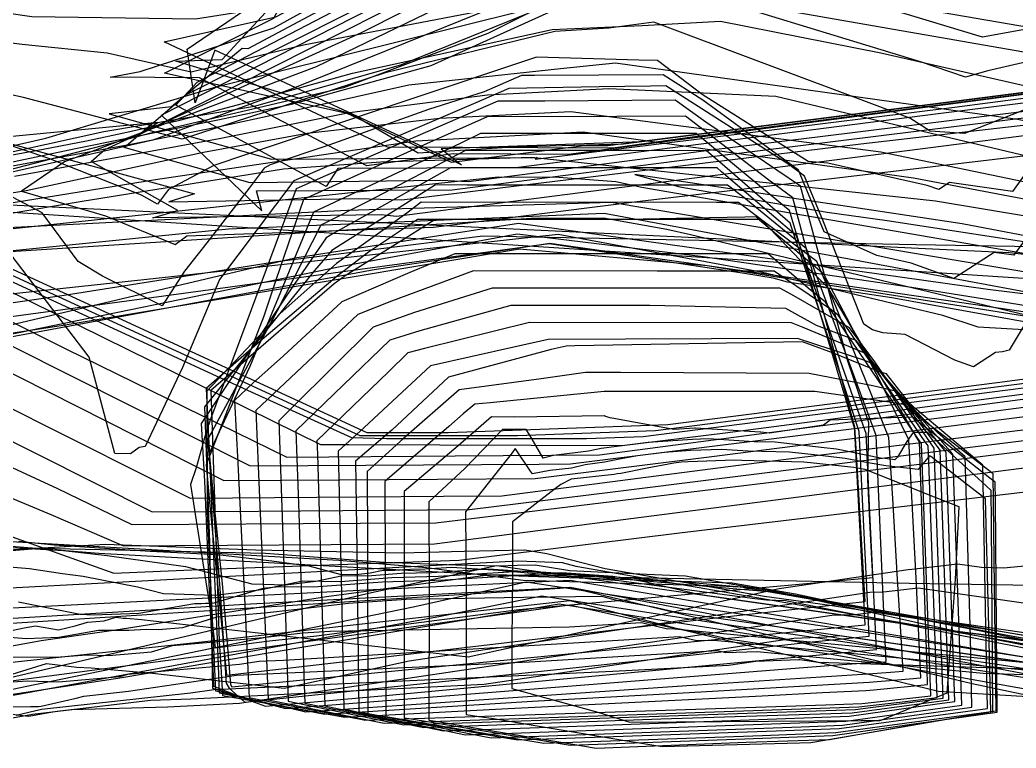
# Model space of a CAD drawing. Extents: x 0 to 174, y 0 to 36.
# Drawn here: x 84.94 to 111.51, y 0.06 to 19.47 of the extents above; entities that cross this region are included whole.
import ezdxf

# ---------------------------------------------------------------- set-up
doc = ezdxf.new("R2010")
doc.units = 0
doc.layers.get('0').update_dxf_attribs({"color": 1, "linetype": 'CONTINUOUS'})

msp = doc.modelspace()

# ---------------------------------------------------------------- linework, layer by layer
at = {"color": 4}
for points in [[(74.1738, 11.1172, 166.4), (85.758, 6.28661, 166.4), (87.6983, 5.44769, 166.4), (94.6303, 5.49238, 166.4), (95.9919, 5.50206, 166.4), (107.371, 6.9689, 166.4), (120.434, 8.64447, 166.4), (121.508, 9.14054, 166.4), (124.684, 10.5317, 166.4), (128.256, 12.2153, 166.4), (128.305, 18.1632, 166.4), (128.356, 20.2441, 166.4), (128.138, 21.0399, 166.4), (127.254, 24.8513, 166.4), (121.156, 28.2702, 166.4), (116.39, 31.036, 166.4), (109.795, 31.8315, 166.4), (106.528, 32.2835, 166.4), (104.601, 32.7815, 166.4), (103.041, 33.208, 166.4), (102.173, 32.8245, 166.4), (94.8428, 29.3686, 166.4), (90.2849, 27.068, 166.4), (83.3602, 23.9138, 166.4)], [(84.3457, 5.82067, 163.2), (87.443, 4.72563, 163.2), (89.7252, 4.81501, 163.2), (96.652, 5.06956, 163.2), (102.531, 5.79409, 163.2), (120.002, 7.8626, 163.2), (121.36, 8.44631, 163.2), (128.071, 11.397, 163.2), (128.07, 11.4125, 163.2), (127.939, 13.145, 163.2), (127.918, 15.608, 163.2), (128.023, 19.9081, 163.2), (127.213, 22.8674, 163.2), (126.626, 24.5445, 163.2), (119.793, 28.5051, 163.2), (116.123, 30.5935, 163.2), (109.645, 31.504, 163.2), (106.162, 32.0449, 163.2), (104.448, 32.4706, 163.2), (102.662, 32.9083, 163.2), (97.0831, 30.2498, 163.2), (94.4502, 28.8936, 163.2), (89.3531, 26.4082, 163.2), (82.6108, 23.8603, 163.2)], [(112.03, 19.2683, 89.6), (110.616, 19.0054, 89.6), (106.667, 20.2076, 89.6), (102.14, 21.4556, 89.6), (101.616, 21.535, 89.6), (101.064, 21.4667, 89.6), (100.316, 21.3368, 89.6), (99.7895, 21.2281, 89.6), (96.1788, 20.5276, 89.6), (89.6249, 19.4865, 89.6), (85.2551, 19.5498, 89.6), (82.2902, 19.9795, 89.6)], [(80.4456, 15.0114, 150.4), (87.1763, 16.4962, 150.4), (91.1949, 17.1725, 150.4), (95.0971, 18.2699, 150.4), (101.037, 20.6901, 150.4), (102.524, 20.9517, 150.4), (102.582, 20.9475, 150.4), (105.73, 20.3347, 150.4), (113.088, 19.0638, 150.4), (113.348, 18.9504, 150.4), (114.774, 18.1578, 150.4), (118.184, 16.9464, 150.4), (120.243, 14.244, 150.4), (121.839, 12.5995, 150.4), (120.39, 10.1357, 150.4), (112.551, 11.5621, 150.4), (104.769, 12.7018, 150.4), (99.0743, 13.5089, 150.4), (94.3907, 12.8023, 150.4), (90.9267, 12.1639, 150.4), (83.3778, 10.7682, 150.4)], [(83.3963, 15.8062, 147.2), (85.6307, 16.3134, 147.2), (90.1721, 17.6811, 147.2), (101.576, 20.5227, 147.2), (101.943, 20.2863, 147.2), (102.315, 20.2579, 147.2), (112.069, 18.5524, 147.2), (118.632, 16.3739, 147.2), (119.184, 16.1925, 147.2), (119.891, 15.8265, 147.2), (121.009, 14.5259, 147.2), (122.324, 13.6816, 147.2), (122.204, 12.4193, 147.2), (122.62, 10.5176, 147.2), (120.054, 10.3645, 147.2), (119.701, 10.4156, 147.2), (118.61, 10.5688, 147.2), (117.84, 10.6138, 147.2), (116.703, 10.7892, 147.2), (104.175, 12.766, 147.2), (103.27, 12.9088, 147.2), (98.2637, 13.3553, 147.2), (86.0397, 11.3129, 147.2), (76.3168, 9.83694, 147.2)], [(137.39, 16.3176, 86.4), (135.653, 15.8503, 86.4), (134.924, 15.6718, 86.4), (134.792, 15.5999, 86.4), (133.869, 15.1357, 86.4), (130.223, 13.0107, 86.4), (126.664, 14.7407, 86.4), (124.382, 16.6651, 86.4), (118.133, 18.8353, 86.4), (118.119, 18.8402, 86.4), (118.107, 18.8418, 86.4), (116.145, 19.3516, 86.4), (110.752, 18.1113, 86.4), (110.16, 17.9431, 86.4), (108.957, 18.3484, 86.4), (101.959, 20.4874, 86.4), (101.343, 20.4398, 86.4), (100.557, 20.2812, 86.4), (99.6072, 20.1617, 86.4), (92.502, 18.7922, 86.4), (89.5081, 18.0792, 86.4), (87.2632, 18.5791, 86.4), (84.9998, 18.8137, 86.4), (81.8134, 19.2039, 86.4)], [(76.9173, 14.4394, 144), (85.5607, 16.0182, 144), (86.7109, 16.2466, 144), (87.7935, 16.4777, 144), (89.1996, 16.7932, 144), (91.142, 17.3135, 144), (93.8107, 18.0451, 144), (99.1306, 19.2099, 144), (101.534, 19.3202, 144), (103.625, 19.4364, 144), (107.906, 18.5939, 144), (111.725, 17.721, 144), (119.121, 16.2247, 144), (122.511, 13.4563, 144), (122.077, 10.4397, 144), (122.739, 10.2328, 144), (114.959, 10.8355, 144), (108.199, 12.0555, 144), (105.415, 12.4784, 144), (105.032, 12.581, 144), (104.269, 12.7059, 144), (99.0574, 13.5011, 144), (89.3036, 12.1716, 144), (72.2104, 9.86627, 144)], [(137.258, 14.9873, 83.2), (131.516, 10.8481, 83.2), (130.954, 10.5204, 83.2), (130.55, 10.7169, 83.2), (123.808, 16.4026, 83.2), (123.575, 16.4835, 83.2), (123.268, 16.5953, 83.2), (119.666, 18.0487, 83.2), (117.788, 18.1203, 83.2), (116.124, 18.3156, 83.2), (111.737, 17.0695, 83.2), (110.13, 16.4366, 83.2), (109.607, 16.4718, 83.2), (109.22, 16.5037, 83.2), (108.673, 16.8502, 83.2), (107.659, 17.2333, 83.2), (101.844, 19.4032, 83.2), (100.646, 19.25, 83.2), (99.2056, 19.1575, 83.2), (94.6784, 18.0549, 83.2), (89.2681, 16.2862, 83.2), (85.029, 17.3952, 83.2), (81.3806, 18.2078, 83.2)], [(112.163, 15.9322, 80), (111.413, 14.8945, 80), (109.734, 15.1316, 80), (109.446, 14.9459, 80), (109.141, 15.0561, 80), (106.492, 15.6492, 80), (105.964, 15.6926, 80), (103.14, 17.4819, 80), (101.946, 18.3901, 80), (101.451, 18.3942, 80), (98.7187, 18.4784, 80), (95.2616, 17.3171, 80), (90.1064, 15.5881, 80), (88.9031, 14.9464, 80), (88.6084, 14.5532, 80), (88.1771, 14.7991, 80), (85.7128, 15.7736, 80), (80.9828, 17.3662, 80)], [(79.7692, 14.6745, 140.8), (87.9, 16.1597, 140.8), (90.2181, 16.6211, 140.8), (92.5231, 17.1132, 140.8), (95.3133, 17.7355, 140.8), (99.3594, 18.1722, 140.8), (100.827, 18.3203, 140.8), (111.547, 16.8211, 140.8), (116.042, 15.9143, 140.8), (120.465, 15.275, 140.8), (122.641, 14.2143, 140.8), (121.737, 14.6275, 140.8), (124.178, 12.613, 140.8), (123.394, 10.4828, 140.8), (118.444, 10.8003, 140.8), (117.841, 10.8368, 140.8), (115.844, 10.9691, 140.8), (110.5, 11.2789, 140.8), (109.554, 11.5893, 140.8), (104.706, 12.7475, 140.8), (99.2987, 13.7453, 140.8), (88.5714, 12.5746, 140.8), (77.0712, 11.3407, 140.8)], [(113.428, 15.9242, 76.8), (111.454, 13.1938, 76.8), (110.923, 13.2688, 76.8), (109.85, 12.576, 76.8), (108.712, 12.987, 76.8), (107.795, 13.1924, 76.8), (106.391, 13.8218, 76.8), (105.709, 15.4603, 76.8), (103.15, 17.3307, 76.8), (102.092, 18.0074, 76.8), (98.6663, 17.9878, 76.8), (98.3207, 17.9837, 76.8), (97.3173, 17.5526, 76.8), (95.835, 17.0831, 76.8), (93.1766, 16.1305, 76.8), (91.6138, 15.6063, 76.8), (91.4492, 15.5186, 76.8), (91.0485, 14.9838, 76.8), (89.9236, 13.5261, 76.8), (89.3296, 12.7672, 76.8), (88.7341, 11.8471, 76.8), (87.1432, 12.6406, 76.8), (86.493, 13.0275, 76.8), (85.533, 14.3264, 76.8), (81.4096, 16.4909, 76.8)], [(113.463, 14.2153, 73.6), (111.322, 10.6623, 73.6), (111.151, 10.6165, 73.6), (110.959, 10.6017, 73.6), (110.375, 10.2168, 73.6), (109.872, 10.3971, 73.6), (108.55, 11.0808, 73.6), (107.957, 11.127, 73.6), (107.684, 11.2082, 73.6), (107.449, 11.3558, 73.6), (106.371, 14.0837, 73.6), (105.863, 15.3068, 73.6), (105.444, 15.6125, 73.6), (102.169, 17.7069, 73.6), (101.759, 17.7046, 73.6), (100.386, 17.6881, 73.6), (97.9794, 17.6414, 73.6), (97.0405, 17.2314, 73.6), (92.2461, 15.1745, 73.6), (90.2596, 12.5505, 73.6), (89.2703, 10.2049, 73.6), (88.2816, 8.09572, 73.6), (88.1218, 8.0667, 73.6), (87.8884, 7.90078, 73.6), (87.4728, 7.90665, 73.6), (86.7866, 10.4803, 73.6), (84.0105, 14.1057, 73.6)], [(84.7908, 15.3065, 137.6), (90.249, 16.3031, 137.6), (93.7253, 16.9955, 137.6), (97.4078, 17.4736, 137.6), (100.644, 17.6368, 137.6), (105.102, 17.4342, 137.6), (111.825, 15.8382, 137.6)], [(112.587, 11.4042, 137.6), (102.822, 13.7359, 137.6), (102.197, 13.8841, 137.6), (100.507, 14.1827, 137.6), (98.5727, 14.1712, 137.6), (98.4532, 14.1621, 137.6), (94.8987, 13.9436, 137.6), (60.9288, 11.7601, 137.6)], [(81.3061, 13.89, 188.8), (85.2199, 11.9592, 188.8), (92.9529, 8.15225, 188.8), (93.7117, 8.14858, 188.8), (101, 8.1259, 188.8), (103.753, 8.46464, 188.8), (124.577, 11.1709, 188.8)], [(81.8973, 13.7914, 192), (90.407, 9.87839, 192), (93.7803, 8.33292, 192), (94.7127, 8.31346, 192), (100.048, 8.30707, 192), (101.563, 8.36236, 192), (123.938, 11.2259, 192)], [(82.4346, 13.7125, 195.2), (90.5708, 9.97118, 195.2), (94.0005, 8.39301, 195.2), (98.2096, 8.38797, 195.2), (101.889, 8.52231, 195.2), (118.327, 10.6259, 195.2)], [(82.9718, 13.6335, 198.4), (86.9791, 11.7909, 198.4), (94.1928, 8.47149, 198.4), (96.3707, 8.46888, 198.4), (102.216, 8.68227, 198.4), (111.004, 9.80703, 198.4), (125.636, 11.7316, 198.4)], [(80.6632, 13.4447, 185.6), (86.1584, 10.7025, 185.6), (92.0588, 7.81368, 185.6), (96.5477, 7.84521, 185.6), (100.402, 7.87228, 185.6), (113.646, 9.6157, 185.6)], [(79.9842, 13.1518, 182.4), (91.0472, 7.59928, 182.4), (91.0828, 7.58184, 182.4), (98.7883, 7.62885, 182.4), (99.6253, 7.63482, 182.4), (110.897, 9.03622, 182.4), (118.549, 10.0349, 182.4)], [(78.3115, 12.3169, 176), (88.2352, 7.34301, 176), (89.4802, 6.7189, 176), (96.2333, 6.77357, 176), (97.796, 6.78266, 176), (104.583, 7.66617, 176), (107.313, 7.99868, 176), (113.996, 8.82813, 176)], [(75.9034, 11.6144, 169.6), (85.942, 6.97779, 169.6), (87.9239, 6.01945, 169.6), (94.016, 6.05083, 169.6), (96.0308, 6.06386, 169.6), (108.428, 7.56791, 169.6), (121.031, 9.14151, 169.6)], [(83.3317, 10.7437, 179.2), (90.3807, 7.19141, 179.2), (93.4726, 7.20969, 179.2), (98.6851, 7.24264, 179.2), (103.39, 7.83286, 179.2), (110.47, 8.73463, 179.2), (118.834, 9.78385, 179.2)], [(80.7099, 10.2433, 172.8), (88.4642, 6.35794, 172.8), (91.3024, 6.37548, 172.8), (96.9321, 6.41596, 172.8), (100.751, 6.88769, 172.8), (103.518, 7.23599, 172.8), (113.212, 8.44355, 172.8)], [(52.7881, 6.1192, 115.2), (59.3457, 5.98493, 115.2), (62.7679, 5.74432, 115.2), (80.5392, 5.54559, 115.2), (82.2789, 5.53851, 115.2), (82.8813, 5.53631, 115.2), (84.2238, 5.59481, 115.2), (93.4404, 5.07195, 115.2), (95.7788, 4.8697, 115.2), (98.3579, 4.53327, 115.2), (103.598, 4.38652, 115.2), (104.692, 4.33246, 115.2), (110.412, 3.06716, 115.2), (113.894, 2.37599, 115.2), (122.451, 0.761479, 115.2), (126.272, 0.717859, 115.2), (130.129, 0.777793, 115.2), (133.581, 0.845946, 115.2), (138.002, 2.85352, 115.2)], [(53.7326, 3.95315, 121.6), (64.3183, 4.39344, 121.6), (73.7038, 4.60223, 121.6), (81.3791, 5.05343, 121.6), (85.4766, 5.39065, 121.6), (91.4858, 5.2533, 121.6), (94.6508, 5.01558, 121.6), (96.5692, 4.94429, 121.6), (97.7133, 4.92101, 121.6), (98.2037, 4.93234, 121.6), (98.6771, 4.94331, 121.6), (99.6065, 4.7949, 121.6), (101.658, 4.6972, 121.6), (102.695, 4.64942, 121.6), (120.25, 1.57028, 121.6), (120.591, 1.51031, 121.6), (120.798, 1.46734, 121.6), (130.261, 1.2999, 121.6), (131.149, 1.28814, 121.6), (134.415, 2.65948, 121.6), (139.133, 4.62002, 121.6)], [(56.5937, 3.52894, 124.8), (72.4051, 4.63028, 124.8), (87.2206, 5.49529, 124.8), (91.2236, 5.34655, 124.8), (95.12, 5.26727, 124.8), (96.7902, 5.30583, 124.8), (98.4025, 5.34319, 124.8), (98.9927, 5.24895, 124.8), (100.545, 4.84571, 124.8), (104.8, 4.11028, 124.8), (106.544, 3.86717, 124.8), (111.143, 3.16425, 124.8), (113.957, 2.69929, 124.8), (117.204, 2.14165, 124.8), (120.202, 1.64066, 124.8), (126.327, 1.67379, 124.8), (130.732, 1.63034, 124.8), (135.23, 3.5453, 124.8), (138.59, 4.9816, 124.8)], [(57.9891, 4.65983, 118.4), (59.8879, 4.71714, 118.4), (63.5555, 4.82911, 118.4), (75.652, 5.12313, 118.4), (84.2505, 5.47804, 118.4), (87.0438, 5.2563, 118.4), (97.715, 4.67127, 118.4), (97.9801, 4.65722, 118.4), (98.7745, 4.63385, 118.4), (103.936, 4.4631, 118.4), (105.624, 4.16655, 118.4), (106.998, 3.88126, 118.4), (112.978, 2.75146, 118.4), (121.522, 1.11815, 118.4), (130.185, 1.0204, 118.4), (132.253, 1.00179, 118.4), (133.395, 1.54042, 118.4), (139.68, 4.20321, 118.4)], [(84.7259, 5.40144, 108.8), (86.1041, 5.32551, 108.8), (87.2657, 5.192, 108.8), (89.3516, 4.8978, 108.8), (91.1191, 4.43669, 108.8), (92.0204, 4.41036, 108.8), (92.8327, 4.50921, 108.8), (93.5511, 4.65883, 108.8), (94.2109, 4.64959, 108.8), (95.1099, 4.71698, 108.8), (95.9207, 4.73999, 108.8), (97.437, 4.83484, 108.8), (98.598, 4.75768, 108.8), (100.077, 4.65201, 108.8), (101.744, 4.50871, 108.8), (104.157, 4.29331, 108.8), (105.032, 4.22338, 108.8), (106.939, 3.87959, 108.8), (107.282, 3.8327, 108.8), (107.749, 3.72026, 108.8), (108.816, 3.52464, 108.8), (110.482, 3.20271, 108.8), (115.886, 2.09219, 108.8)], [(84.8954, 5.57512, 112), (85.8492, 5.48083, 112), (88.4098, 5.30374, 112), (90.2105, 5.21952, 112), (91.6556, 5.05342, 112), (92.6403, 4.91454, 112), (93.4746, 4.69687, 112), (93.9001, 4.68444, 112), (94.2835, 4.7311, 112), (94.6227, 4.80173, 112), (94.9341, 4.79737, 112), (95.3585, 4.82919, 112), (95.7412, 4.84005, 112), (96.457, 4.88482, 112), (97.005, 4.8484, 112), (97.7031, 4.79852, 112), (98.4902, 4.73087, 112), (99.6292, 4.62919, 112), (100.909, 4.52683, 112), (104.545, 4.04696, 112), (104.854, 4.00673, 112), (105.363, 3.99246, 112), (121.407, 0.813187, 112)], [(51.1363, 2.63399, 128), (61.1958, 3.12263, 128), (73.4674, 3.73915, 128), (98.2152, 5.04589, 128), (98.9414, 5.02539, 128), (99.4052, 5.0027, 128), (99.7626, 4.90987, 128), (115.436, 2.20066, 128), (119.235, 1.67111, 128), (122.929, 1.6726, 128), (129.87, 1.66373, 128), (132.309, 2.70876, 128), (138.037, 5.21704, 128)], [(82.6434, 5.05523, 105.6), (85.1939, 4.84535, 105.6), (86.0744, 4.70946, 105.6), (86.6225, 4.64251, 105.6), (88.0723, 4.35688, 105.6), (88.7637, 4.1765, 105.6), (90.1408, 4.13628, 105.6), (91.382, 4.28731, 105.6), (92.4796, 4.51592, 105.6), (93.4877, 4.5018, 105.6), (94.8613, 4.60478, 105.6), (96.1003, 4.63994, 105.6), (98.4171, 4.78486, 105.6), (100.191, 4.66696, 105.6), (102.451, 4.50551, 105.6), (104.179, 4.35695, 105.6), (106.066, 4.03075, 105.6), (111.037, 3.11184, 105.6), (113.15, 2.7312, 105.6)], [(51.0001, 2.0221, 131.2), (76.1583, 3.35898, 131.2), (94.171, 4.27548, 131.2), (99.6195, 4.53865, 131.2), (113.564, 2.18045, 131.2), (117.608, 1.49542, 131.2), (125.002, 1.39843, 131.2), (128.729, 1.34093, 131.2), (134.54, 3.69487, 131.2), (137.458, 4.85239, 131.2)], [(84.0639, 1.7939, 156.8), (94.3194, 4.20702, 156.8), (97.6537, 4.92143, 156.8), (109.525, 3.22964, 156.8), (120.531, 1.82076, 156.8)], [(84.2878, 3.10313, 73.6), (85.0464, 3.26823, 73.6), (85.3496, 3.32147, 73.6), (85.9652, 3.21009, 73.6), (86.4143, 3.31615, 73.6), (86.7427, 3.41583, 73.6), (87.1816, 3.45129, 73.6), (87.4962, 3.54642, 73.6), (87.6911, 3.52294, 73.6), (87.784, 3.51965, 73.6), (88.1786, 3.48427, 73.6), (96.8938, 2.49204, 73.6), (105.186, 4.31176, 73.6), (108.627, 4.82236, 73.6), (108.729, 4.82625, 73.6), (109.946, 4.96956, 73.6), (110.584, 4.87813, 73.6), (111.17, 4.86619, 73.6), (112.869, 5.02194, 73.6)], [(58.3476, 1.69347, 137.6), (61.5628, 1.90122, 137.6), (95.5298, 4.08457, 137.6), (99.0675, 4.302, 137.6), (99.3499, 4.32259, 137.6), (99.6067, 4.34455, 137.6), (99.9226, 4.27019, 137.6), (100.529, 4.12652, 137.6), (110.34, 1.78402, 137.6), (112.656, 1.29308, 137.6), (120.495, 1.19708, 137.6), (123.586, 1.15603, 137.6), (126.243, 1.12075, 137.6), (135.269, 4.21424, 137.6), (136.418, 4.61418, 137.6)], [(84.6727, 2.77512, 160), (85.5014, 2.92502, 160), (87.4916, 3.2078, 160), (93.1151, 4.0976, 160), (97.4916, 4.68997, 160), (108.661, 4.45716, 160), (115.847, 4.33667, 160)], [(84.9034, 3.95654, 102.4), (86.5464, 3.63285, 102.4), (86.8926, 3.60699, 102.4), (88.1117, 3.65138, 102.4), (89.5904, 3.91496, 102.4), (89.7813, 3.91365, 102.4), (89.8891, 3.92166, 102.4), (89.9672, 3.91921, 102.4), (90.12, 3.93218, 102.4), (91.397, 4.31677, 102.4), (91.5014, 4.32614, 102.4), (91.8682, 4.36658, 102.4), (92.7645, 4.35402, 102.4), (94.6127, 4.49258, 102.4), (96.2798, 4.53988, 102.4), (99.3971, 4.73488, 102.4), (100.754, 4.64471, 102.4), (101.595, 4.49488, 102.4), (103.035, 4.15799, 102.4), (112.319, 2.83375, 102.4)], [(50.5648, 1.45952, 134.4), (91.0854, 3.90453, 134.4), (99.6143, 4.35041, 134.4), (112.013, 1.99528, 134.4)], [(81.9007, 1.03476, 153.6), (85.0794, 1.69879, 153.6), (95.4263, 3.82622, 153.6), (98.437, 4.49449, 153.6), (101.793, 3.98617, 153.6), (107.311, 3.17225, 153.6), (120.599, 1.10215, 153.6)], [(84.3494, 1.91732, 76.8), (85.6502, 2.31072, 76.8), (86.4564, 2.21362, 76.8), (86.8403, 2.20001, 76.8), (88.4722, 2.05372, 76.8), (91.982, 1.65412, 76.8), (95.3215, 2.38697, 76.8), (107.611, 4.21074, 76.8), (107.974, 4.22464, 76.8), (108.895, 4.33304, 76.8), (112.329, 3.8411, 76.8)], [(77.9899, 1.62673, 140.8), (89.6331, 2.87527, 140.8), (99.6038, 3.99282, 140.8), (102.371, 3.27372, 140.8), (107.28, 2.10079, 140.8), (109.44, 1.57934, 140.8), (115.244, 1.23034, 140.8)], [(78.1105, 0.300655, 150.4), (85.0501, 1.52675, 150.4), (92.6326, 2.92865, 150.4), (96.1546, 3.57793, 150.4), (98.8614, 4.11979, 150.4), (103.375, 3.41421, 150.4), (111.124, 2.27966, 150.4), (120.708, 0.749551, 150.4)], [(84.353, 3.04035, 99.2), (85.105, 2.98418, 99.2), (85.9758, 3.01589, 99.2), (87.0321, 3.20417, 99.2), (87.8435, 3.19857, 99.2), (88.3016, 3.23263, 99.2), (88.6336, 3.22223, 99.2), (89.2829, 3.27732, 99.2), (90.2025, 3.55429, 99.2), (91.4571, 3.66688, 99.2), (92.2533, 3.75465, 99.2), (93.7065, 3.92114, 99.2), (95.2401, 4.02655, 99.2), (98.3758, 4.08108, 99.2), (100.453, 4.10383, 99.2), (100.848, 3.99838, 99.2), (101.835, 3.82251, 99.2), (102.449, 3.67893, 99.2), (120.129, 1.15713, 99.2)], [(72.4017, 0.232794, 144), (90.5846, 2.62179, 144), (99.597, 3.88081, 144), (102.28, 3.27784, 144), (103.179, 3.12551, 144), (103.827, 2.9748, 144), (106.575, 2.55792, 144), (113.794, 1.27087, 144)], [(77.7353, 0.429844, 147.2), (87.55, 1.92011, 147.2), (99.3206, 3.90078, 147.2), (101.787, 3.51163, 147.2), (102.692, 3.3688, 147.2), (115.227, 1.39082, 147.2)], [(83.8041, 1.07502, 80), (85.1572, 0.912052, 80), (85.2213, 0.921303, 80), (85.7633, 1.01407, 80), (85.9348, 1.04645, 80), (86.3063, 1.09052, 80), (88.8735, 1.15775, 80), (90.7952, 1.25436, 80), (106.596, 3.59913, 80), (107.22, 3.62302, 80), (107.844, 3.69652, 80), (114.075, 2.80408, 80)], [(84.4738, 2.49337, 96), (85.9057, 2.4835, 96), (86.714, 2.5436, 96), (87.3, 2.52524, 96), (88.4457, 2.62246, 96), (89.008, 2.79181, 96), (91.4127, 3.00762, 96), (91.7919, 3.04941, 96), (92.4838, 3.12868, 96), (93.214, 3.17887, 96), (99.5857, 3.28968, 96), (101.517, 3.40407, 96), (102.214, 3.24128, 96), (102.309, 3.24419, 96), (121.813, 1.38061, 96)], [(83.9679, 1.76842, 92.8), (85.1265, 1.85457, 92.8), (85.9663, 1.82826, 92.8), (87.6085, 1.9676, 92.8), (87.8135, 2.02933, 92.8), (90.7911, 2.29654, 92.8), (91.3177, 2.37425, 92.8), (91.9699, 2.40422, 92.8), (102.533, 3.0299, 92.8), (102.99, 2.92316, 92.8), (103.457, 2.9374, 92.8), (116.222, 1.71769, 92.8)], [(84.4468, 0.810464, 83.2), (85.2758, 0.967012, 83.2), (88.4215, 1.34019, 83.2), (89.4977, 1.36838, 83.2), (97.3192, 1.76159, 83.2), (105.58, 2.98751, 83.2), (106.466, 3.02141, 83.2), (106.793, 3.06, 83.2), (111.913, 2.32668, 83.2)], [(84.6303, 1.15564, 89.6), (85.2213, 1.16706, 89.6), (85.4318, 1.17113, 89.6), (85.508, 1.17601, 89.6), (86.4373, 1.39308, 89.6), (86.645, 1.44479, 89.6), (87.8339, 1.57411, 89.6), (90.7166, 1.99946, 89.6), (98.5326, 2.35861, 89.6), (103.549, 2.65573, 89.6), (103.766, 2.60504, 89.6), (104.605, 2.63061, 89.6), (110.632, 2.05476, 89.6), (119.137, 1.78023, 89.6)], [(84.839, 0.932141, 86.4), (85.5115, 1.09955, 86.4), (89.4882, 1.5321, 86.4), (90.1156, 1.62467, 86.4), (100.751, 2.11337, 86.4), (103.843, 2.26882, 86.4), (104.565, 2.37589, 86.4), (105.711, 2.41979, 86.4), (105.743, 2.42348, 86.4), (106.232, 2.35341, 86.4), (117.461, 1.99098, 86.4)]]:
    msp.add_polyline3d(points, dxfattribs=at)
for points in [[(124.025, 19.101, 192), (123.453, 19.0316, 192), (122.948, 18.9694, 192), (100.616, 16.1113, 192), (99.9928, 16.1134, 192), (96.447, 15.6699, 192), (93.6656, 16.9723, 192), (88.7968, 18.0477, 192), (91.714, 19.5175, 192), (91.8875, 19.84, 192), (93.4466, 20.6905, 192), (101.054, 24.9948, 192), (105.803, 27.8342, 192), (105.937, 27.3112, 192), (108.907, 26.6998, 192), (113.992, 26.2298, 192), (116.887, 25.6044, 192), (118.964, 24.8662, 192), (124.4, 21.8812, 192), (124.854, 21.1351, 192)], [(124.629, 19.7271, 188.8), (123.28, 18.9925, 188.8), (102.738, 16.3278, 188.8), (100.751, 16.0504, 188.8), (94.7434, 16.0732, 188.8), (88.7862, 18.8866, 188.8), (91.7636, 19.5472, 188.8), (94.5257, 21.0102, 188.8), (100.936, 24.6402, 188.8), (105.353, 27.5027, 188.8), (106.821, 26.7356, 188.8), (108.525, 26.4065, 188.8), (115.74, 25.7327, 188.8), (116.275, 25.5993, 188.8), (116.227, 25.6905, 188.8), (123.863, 21.6322, 188.8)], [(124.038, 19.1237, 198.4), (110.028, 17.3064, 198.4), (101.527, 16.2135, 198.4), (96.1721, 16.0289, 198.4), (96.7148, 15.6013, 198.4), (90.1397, 18.6614, 198.4), (89.6095, 17.2579, 198.4), (89.402, 18.687, 198.4), (91.9297, 20.4229, 198.4), (100.823, 25.4409, 198.4), (101.187, 25.6506, 198.4), (101.305, 25.6988, 198.4), (109.61, 27.3167, 198.4), (110.522, 27.2377, 198.4), (118.111, 25.6144, 198.4), (124.469, 23.2267, 198.4), (125.474, 22.3793, 198.4)], [(126.924, 19.376, 195.2), (125.049, 19.7713, 195.2), (123.858, 19.0782, 195.2), (117.343, 18.2473, 195.2), (101.04, 16.1598, 195.2), (98.0836, 16.0715, 195.2), (95.5601, 15.9177, 195.2), (93.7818, 16.9528, 195.2), (89.0994, 18.3674, 195.2), (90.3345, 18.4111, 195.2), (91.9086, 20.1315, 195.2), (97.1349, 23.0658, 195.2), (101.121, 25.3227, 195.2), (103.825, 26.595, 195.2), (109.27, 27.0022, 195.2), (112.252, 26.7316, 195.2), (117.499, 25.6094, 195.2), (121.742, 24.0315, 195.2), (124.954, 22.1212, 195.2), (124.937, 22.1303, 195.2)], [(114.829, 24.7666, 182.4), (107.705, 25.3855, 182.4), (105.826, 25.7828, 182.4), (103.296, 26.5903, 182.4), (100.217, 23.6473, 182.4), (99.0898, 23.0077, 182.4), (94.921, 20.7853, 182.4), (91.0183, 18.6932, 182.4), (90.863, 18.7072, 182.4), (88.9807, 17.1497, 182.4), (87.3163, 16.9671, 182.4), (91.6507, 15.7577, 182.4), (98.7377, 15.801, 182.4), (98.6818, 15.7525, 182.4), (109.869, 17.1436, 182.4), (117.482, 18.1372, 182.4), (121.396, 18.6204, 182.4), (122.562, 19.2688, 182.4), (122.656, 21.9517, 182.4), (115.867, 24.4494, 182.4)], [(91.7099, 19.2602, 185.6), (100.95, 24.3491, 185.6), (101.57, 24.6074, 185.6), (103.82, 25.644, 185.6), (107.382, 26.058, 185.6), (109.523, 25.8412, 185.6), (115.615, 25.3616, 185.6), (124.285, 20.3845, 185.6), (122.029, 18.7834, 185.6), (112.601, 17.598, 185.6), (99.5728, 15.8798, 185.6), (96.4911, 15.8954, 185.6), (94.1936, 15.5758, 185.6), (89.7247, 17.9198, 185.6), (87.3404, 17.9418, 185.6), (88.1463, 18.0917, 185.6)], [(89.0978, 17.1966, 179.2), (89.6669, 17.8044, 179.2), (96.8676, 21.5574, 179.2), (99.9542, 23.2211, 179.2), (104.846, 26.0173, 179.2), (106.342, 25.0722, 179.2), (108.29, 24.8367, 179.2), (115.355, 24.3545, 179.2), (118.586, 22.2945, 179.2), (122.657, 20.3298, 179.2), (121.944, 18.9906, 179.2), (120.913, 18.371, 179.2), (117.784, 18.0114, 179.2), (109.431, 16.9635, 179.2), (102.348, 16.0614, 179.2), (98.1649, 15.5205, 179.2), (93.4214, 15.5037, 179.2), (93.1102, 15.0237, 179.2)], [(103.516, 16.0144, 176), (96.9014, 15.1511, 176), (96.1687, 15.1895, 176), (91.0799, 15.1262, 176), (87.718, 16.0671, 176), (89.3614, 17.467, 176), (93.6357, 19.625, 176), (99.736, 22.8275, 176), (102.015, 23.8073, 176), (106.604, 24.4974, 176), (113.275, 23.9269, 176), (115.242, 23.855, 176), (114.658, 23.8202, 176), (117.402, 22.3233, 176), (122.288, 20.1949, 176), (123.521, 18.4872, 176), (121.682, 18.8093, 176), (120.603, 18.109, 176), (112.955, 17.1797, 176), (106.282, 16.3514, 176)], [(88.0807, 16.3903, 169.6), (88.6178, 16.7329, 169.6), (84.1669, 16.3046, 169.6), (89.5963, 14.829, 169.6), (88.9116, 14.6229, 169.6), (93.9686, 14.7107, 169.6), (95.1242, 14.6763, 169.6), (107.37, 16.163, 169.6), (118.335, 17.4234, 169.6), (119.226, 17.8172, 169.6), (120.342, 19.5181, 169.6), (113.146, 23.4534, 169.6), (111.983, 23.1764, 169.6), (105.75, 24.056, 169.6), (104.993, 24.2057, 169.6), (102.436, 23.5235, 169.6), (99.0745, 21.9397, 169.6)], [(119.524, 18.272, 166.4), (117.961, 17.1787, 166.4), (106.251, 15.6791, 166.4), (94.9809, 14.2256, 166.4), (94.5727, 14.2741, 166.4), (88.4814, 14.1946, 166.4), (89.1532, 14.3857, 166.4), (86.8378, 15.6904, 166.4), (87.1988, 16.0153, 166.4), (94.0532, 19.1357, 166.4), (98.6701, 21.4646, 166.4), (102.886, 24.4274, 166.4), (104.948, 23.6449, 166.4), (108.693, 23.119, 166.4), (113.763, 22.6562, 166.4), (116.811, 20.6383, 166.4)], [(121.063, 20.0296, 172.8), (115.257, 23.3333, 172.8), (113.244, 23.5241, 172.8), (106.035, 24.2769, 172.8), (103.463, 24.1329, 172.8), (99.385, 22.3663, 172.8), (98.957, 22.1476, 172.8), (88.7104, 16.925, 172.8), (91.3927, 14.3781, 172.8), (91.2439, 14.9133, 172.8), (96.4699, 14.9415, 172.8), (99.6965, 15.3603, 172.8), (102.46, 15.7083, 172.8), (112.145, 16.9148, 172.8), (115.133, 17.3037, 172.8), (120.323, 17.9246, 172.8), (119.5, 17.8265, 172.8), (121.109, 18.6122, 172.8)], [(115.349, 20.7894, 163.2), (113.6, 22.0547, 163.2), (108.361, 22.6932, 163.2), (104.534, 23.2912, 163.2), (100.994, 22.2506, 163.2), (98.4127, 20.9201, 163.2), (92.8367, 18.2141, 163.2), (86.1277, 15.6805, 163.2), (84.983, 14.903, 163.2), (87.2245, 14.2463, 163.2), (89.0792, 13.4778, 163.2), (89.3929, 13.7126, 163.2), (95.9733, 13.9475, 163.2), (101.474, 14.6349, 163.2), (118.76, 16.6794, 163.2), (117.787, 16.6021, 163.2), (119.161, 19.0474, 163.2)], [(88.4834, 16.2589, 160), (83.4238, 15.1206, 160), (75.6567, 13.227, 160), (84.1321, 11.8463, 160), (86.1178, 12.1284, 160), (91.7917, 13.0258, 160), (97.2829, 13.7133, 160), (108.835, 13.4812, 160), (116.231, 13.3543, 160), (118.55, 13.1341, 160), (118.901, 13.6972, 160), (118.833, 18.4353, 160), (116.244, 19.4483, 160), (113.297, 21.3297, 160), (105.652, 22.4204, 160), (104.195, 22.6433, 160), (103.236, 22.8616, 160), (101.351, 21.714, 160), (97.7055, 19.8478, 160), (92.2136, 17.6359, 160)], [(119.221, 15.9111, 156.8), (118.079, 18.6231, 156.8), (111.994, 20.666, 156.8), (103.799, 22.0192, 156.8), (102.013, 21.4084, 156.8), (97.4149, 19.1035, 156.8), (93.5677, 17.6614, 156.8), (88.4665, 16.4617, 156.8), (84.6285, 15.462, 156.8), (80.5261, 14.6891, 156.8), (76.3772, 12.5353, 156.8), (72.3634, 11.4305, 156.8), (73.3762, 9.38109, 156.8), (73.1793, 8.05525, 156.8), (81.9748, 10.6998, 156.8), (92.2678, 13.1217, 156.8), (98.2405, 14.0503, 156.8), (110.754, 12.2944, 156.8), (119.131, 11.2576, 156.8), (119.204, 11.9887, 156.8)], [(77.436, 14.2044, 153.6), (79.2171, 14.5987, 153.6), (80.9943, 14.8976, 153.6), (86.4171, 16.0413, 153.6), (90.2634, 16.8152, 153.6), (92.1828, 17.2207, 153.6), (95.9102, 18.2537, 153.6), (101.004, 20.5629, 153.6), (103.57, 21.4487, 153.6), (108.225, 20.5755, 153.6), (112.355, 20.0188, 153.6), (118.488, 16.9901, 153.6), (119.586, 15.8345, 153.6), (120.266, 14.673, 153.6), (121.06, 10.3603, 153.6), (108.717, 12.3347, 153.6), (103.159, 13.1546, 153.6), (98.2042, 13.7612, 153.6), (93.5273, 12.8992, 153.6), (83.2058, 10.7771, 153.6), (80.9144, 9.93951, 153.6), (69.832, 8.4088, 153.6), (72.9931, 12.4086, 153.6)], [(91.5991, 2.92022, 70.4), (92.8509, 3.04777, 70.4), (98.2448, 3.75709, 70.4), (107.692, 4.60193, 70.4), (107.615, 5.94038, 70.4), (107.557, 7.22197, 70.4), (107.578, 8.73084, 70.4), (107.019, 10.3678, 70.4), (105.76, 15.0395, 70.4), (103.23, 16.7414, 70.4), (102.417, 17.3279, 70.4), (98.9435, 17.3051, 70.4), (97.6898, 17.2989, 70.4), (93.0861, 15.3085, 70.4), (92.3064, 14.9637, 70.4), (90.0178, 8.82264, 70.4), (89.9092, 8.4869, 70.4), (89.6381, 7.52632, 70.4), (89.4911, 7.08859, 70.4), (89.9271, 4.31775, 70.4), (90.0479, 3.54148, 70.4), (90.1425, 2.73064, 70.4)], [(85.1079, 14.9235, 134.4), (89.8337, 15.9433, 134.4), (92.6012, 16.4472, 134.4), (96.1361, 16.8473, 134.4), (99.6369, 17.0247, 134.4), (107.898, 15.9511, 134.4), (112.175, 15.0651, 134.4), (119.133, 14.5093, 134.4), (121.987, 14.4333, 134.4), (122.554, 13.8306, 134.4), (123.598, 13.4233, 134.4), (123.82, 13.0678, 134.4), (115.934, 11.4303, 134.4), (113.88, 11.8207, 134.4), (100.523, 14.3102, 134.4), (90.4969, 13.8883, 134.4), (55.2882, 10.3585, 134.4), (59.6051, 11.1941, 134.4), (59.9708, 11.2928, 134.4), (63.236, 11.5825, 134.4), (64.192, 11.688, 134.4), (64.9762, 11.7723, 134.4), (66.3911, 11.9312, 134.4)], [(103.571, 3.54055, 67.2), (107.48, 3.96783, 67.2), (107.231, 8.18436, 67.2), (107.206, 8.61083, 67.2), (105.97, 13.1533, 67.2), (105.554, 14.7296, 67.2), (104.913, 15.1964, 67.2), (102.694, 16.9043, 67.2), (100.863, 16.8969, 67.2), (97.4039, 16.8854, 67.2), (95.4613, 16.0263, 67.2), (92.5024, 14.6801, 67.2), (91.8872, 12.8937, 67.2), (91.7483, 12.4749, 67.2), (91.4425, 11.5676, 67.2), (89.9025, 7.60861, 67.2), (89.999, 6.52358, 67.2), (90.4449, 2.00107, 67.2), (94.5378, 2.47624, 67.2)], [(88.5535, 15.2121, 131.2), (95.4997, 16.2453, 131.2), (99.9633, 16.4869, 131.2), (108.773, 15.2554, 131.2), (112.529, 14.5514, 131.2), (120.416, 13.976, 131.2), (122.285, 14.0131, 131.2), (124.131, 12.9473, 131.2), (123.603, 13.435, 131.2), (125.324, 11.8692, 131.2), (126.019, 11.9349, 131.2), (125.143, 11.5205, 131.2), (118.298, 11.5949, 131.2), (115.253, 12.1617, 131.2), (100.707, 14.6032, 131.2), (93.6627, 14.3858, 131.2), (78.6909, 13.624, 131.2)], [(90.4542, 2.95775, 64), (90.5568, 1.75646, 64), (90.5921, 1.6909, 64), (101.739, 2.78712, 64), (107.484, 3.34416, 64), (107.211, 8.47611, 64), (107.207, 8.55602, 64), (105.535, 14.1445, 64), (105.466, 14.3893, 64), (105.388, 14.4499, 64), (102.973, 16.4434, 64), (99.6863, 16.4434, 64), (97.2271, 16.4437, 64), (96.6771, 16.1721, 64), (92.7663, 14.3394, 64), (91.0676, 10.2306, 64), (89.9843, 7.91808, 64), (90.1125, 6.59453, 64), (90.3331, 4.43994, 64)], [(101.238, 15.9836, 60.8), (96.8244, 15.9852, 60.8), (94.2376, 14.6325, 60.8), (92.9662, 13.9988, 60.8), (91.7941, 11.6982, 60.8), (89.942, 8.27253, 60.8), (89.9597, 8.09248, 60.8), (89.9841, 7.79344, 60.8), (90.269, 4.31192, 60.8), (90.4387, 1.78775, 60.8), (90.5233, 1.65919, 60.8), (90.9346, 1.28216, 60.8), (100.115, 2.24211, 60.8), (104.862, 2.76006, 60.8), (106.07, 2.89249, 60.8), (107.595, 3.04203, 60.8), (107.529, 4.3442, 60.8), (107.322, 8.50087, 60.8), (106.515, 10.9619, 60.8), (105.483, 14.0489, 60.8), (103.61, 15.6754, 60.8), (103.252, 15.9824, 60.8)], [(77.9036, 13.1742, 128), (86.601, 14.6363, 128), (91.9658, 15.4951, 128), (94.5602, 15.6869, 128), (98.5962, 15.8091, 128), (109.356, 14.6428, 128), (112.828, 14.0677, 128), (123.773, 13.3168, 128), (125.1, 11.9923, 128), (122.936, 11.9176, 128), (119.955, 11.8907, 128), (117.117, 12.3068, 128), (101.527, 15.0019, 128), (100.832, 15.1478, 128), (99.313, 15.2636, 128), (97.6985, 15.2778, 128)], [(92.0537, 12.131, 57.6), (89.7725, 8.70798, 57.6), (89.8597, 7.17086, 57.6), (89.9768, 4.44651, 57.6), (90.0682, 2.6698, 57.6), (90.1039, 1.71331, 57.6), (91.192, 1.27984, 57.6), (91.491, 1.17852, 57.6), (94.7873, 1.46938, 57.6), (107.786, 2.6876, 57.6), (107.61, 6.32798, 57.6), (107.513, 8.4455, 57.6), (107.161, 9.41041, 57.6), (105.655, 13.7083, 57.6), (103.654, 15.4169, 57.6), (103.532, 15.5214, 57.6), (103.469, 15.5215, 57.6), (102.783, 15.522, 57.6), (96.856, 15.5264, 57.6), (96.4216, 15.5268, 57.6), (93.267, 13.7561, 57.6), (93.1103, 13.6582, 57.6)], [(124.33, 12.3673, 124.8), (124.046, 12.5868, 124.8), (121.502, 12.7681, 124.8), (112.949, 13.5557, 124.8), (111.795, 13.7031, 124.8), (110.068, 14.0326, 124.8), (101.337, 15.3473, 124.8), (102.54, 15.0189, 124.8), (106.469, 14.3419, 124.8), (108.073, 14.1207, 124.8), (112.756, 13.4049, 124.8), (115.682, 12.9217, 124.8), (118.936, 12.3627, 124.8), (120.733, 11.994, 124.8)], [(111.332, 13.2677, 121.6), (113.034, 13.0696, 121.6), (113.21, 13.0678, 121.6), (121.392, 12.2186, 121.6), (125.141, 11.804, 121.6), (124.757, 11.6912, 121.6), (126.41, 10.9948, 121.6), (122.526, 11.8191, 121.6), (122.062, 11.9014, 121.6), (73.2983, 15.0832, 121.6)], [(96.0189, 15.0684, 54.4), (93.3776, 13.4057, 54.4), (93.2544, 13.3176, 54.4), (92.7968, 12.7847, 54.4), (89.8649, 9.15478, 54.4), (89.9927, 5.53517, 54.4), (90.0747, 1.65626, 54.4), (90.6026, 1.49719, 54.4), (92.0181, 1.11432, 54.4), (103.261, 2.0024, 54.4), (106.735, 2.2761, 54.4), (107.778, 2.35146, 54.4), (108.018, 2.36065, 54.4), (108.043, 2.36263, 54.4), (108.009, 3.06741, 54.4), (107.774, 8.38992, 54.4), (107.035, 10.4093, 54.4), (105.915, 13.3676, 54.4), (104.248, 14.7325, 54.4), (103.811, 15.0605, 54.4), (96.8671, 15.0673, 54.4)], [(103.521, 14.6003, 51.2), (95.6416, 14.61, 51.2), (95.2602, 14.3199, 51.2), (93.3783, 12.9771, 51.2), (91.8833, 11.6401, 51.2), (89.9197, 9.56883, 51.2), (89.9278, 6.36325, 51.2), (90.1516, 1.58644, 51.2), (90.209, 1.57206, 51.2), (91.2657, 1.32596, 51.2), (92.4556, 1.04778, 51.2), (92.5455, 1.02826, 51.2), (102.731, 1.72719, 51.2), (107.685, 2.04527, 51.2), (108.272, 2.08916, 51.2), (108.498, 2.10695, 51.2), (108.436, 3.16468, 51.2), (108.35, 4.55689, 51.2), (108.218, 6.71349, 51.2), (108.117, 8.3341, 51.2), (107.078, 10.905, 51.2), (106.608, 12.0659, 51.2), (106.191, 13.0277, 51.2), (106.089, 13.1099, 51.2), (104.102, 14.6001, 51.2)], [(90.255, 1.52948, 48), (91.9181, 1.18822, 48), (93.0726, 0.964639, 48), (98.6096, 1.31295, 48), (102.791, 1.54415, 48), (107.594, 1.81617, 48), (108.345, 1.8781, 48), (108.972, 1.93111, 48), (108.842, 4.58738, 48), (108.65, 8.27771, 48), (107.878, 9.86071, 48), (106.384, 12.6865, 48), (104.673, 14.1233, 48), (104.581, 14.2173, 48), (104.276, 14.2096, 48), (103.336, 14.1921, 48), (101.114, 14.1507, 48), (95.5467, 14.1515, 48), (94.2334, 13.2736, 48), (93.3962, 12.6367, 48), (91.3403, 10.8975, 48), (89.9086, 9.64561, 48), (89.9952, 7.8051, 48), (90.1127, 4.9809, 48), (90.1992, 2.96302, 48)], [(108.567, 8.83105, 44.8), (106.495, 12.328, 44.8), (105.769, 13.0502, 44.8), (104.714, 14.146, 44.8), (101.71, 14.1465, 44.8), (96.0161, 14.1474, 44.8), (95.283, 13.6891, 44.8), (93.6134, 12.6454, 44.8), (93.3154, 12.4366, 44.8), (92.1015, 11.3864, 44.8), (90.4886, 9.99114, 44.8), (90.0297, 9.59279, 44.8), (90.1401, 6.42401, 44.8), (90.2548, 2.89921, 44.8), (90.2975, 2.22979, 44.8), (90.345, 1.45848, 44.8), (92.4257, 1.09789, 44.8), (93.6, 0.883901, 44.8), (97.962, 1.11708, 44.8), (104.733, 1.45343, 44.8), (106.343, 1.53654, 44.8), (107.502, 1.59228, 44.8), (107.716, 1.6143, 44.8), (109.147, 1.75104, 44.8), (109.137, 2.15944, 44.8), (108.935, 8.22206, 44.8), (108.834, 8.3697, 44.8)], [(109.207, 2.16619, 41.6), (108.988, 8.1671, 41.6), (107.331, 10.5992, 41.6), (106.427, 11.9415, 41.6), (105.96, 12.3138, 41.6), (104.897, 13.2331, 41.6), (101.91, 13.2336, 41.6), (98.3707, 13.2341, 41.6), (96.5424, 13.2344, 41.6), (95.3344, 12.7386, 41.6), (93.5264, 11.9557, 41.6), (91.9653, 10.5142, 41.6), (91.1501, 9.78527, 41.6), (90.6647, 9.32308, 41.6), (90.7515, 7.65597, 41.6), (90.8145, 6.40015, 41.6), (90.9198, 4.2564, 41.6), (91.0542, 1.40413, 41.6), (91.3517, 1.34606, 41.6), (94.0197, 0.827726, 41.6), (94.1123, 0.809794, 41.6), (94.1273, 0.806835, 41.6), (105.635, 1.18938, 41.6), (106.425, 1.21538, 41.6), (107.401, 1.24761, 41.6), (109.159, 1.44339, 41.6), (109.232, 1.45199, 41.6)], [(108.032, 9.75877, 38.4), (106.871, 11.4479, 38.4), (106.767, 11.6007, 38.4), (106.593, 11.7268, 38.4), (105.053, 12.7746, 38.4), (101.933, 12.7751, 38.4), (97.0402, 12.7758, 38.4), (94.8454, 11.967, 38.4), (93.9534, 11.6148, 38.4), (92.1628, 9.93652, 38.4), (91.2263, 9.05334, 38.4), (91.3291, 6.72737, 38.4), (91.4147, 4.69765, 38.4), (91.4876, 3.05959, 38.4), (91.56, 1.34506, 38.4), (93.8541, 0.884343, 38.4), (94.6547, 0.723154, 38.4), (96.1562, 0.772639, 38.4), (101.927, 0.974594, 38.4), (107.314, 1.16005, 38.4), (108.548, 1.30372, 38.4), (109.401, 1.40863, 38.4), (109.179, 7.70103, 38.4), (109.165, 8.11177, 38.4), (109.086, 8.2253, 38.4)], [(103.367, 12.3164, 35.2), (97.5381, 12.3173, 35.2), (95.4588, 11.6647, 35.2), (94.3577, 11.274, 35.2), (92.203, 9.1389, 35.2), (91.8404, 8.78362, 35.2), (91.9832, 4.66352, 35.2), (92.0894, 1.31046, 35.2), (92.8222, 1.15855, 35.2), (94.6889, 0.777439, 35.2), (95.0568, 0.701871, 35.2), (95.1815, 0.676441, 35.2), (96.732, 0.730248, 35.2), (107.227, 1.09174, 35.2), (107.698, 1.15002, 35.2), (109.561, 1.38726, 35.2), (109.477, 3.78737, 35.2), (109.328, 8.05648, 35.2), (107.739, 10.351, 35.2), (107.07, 11.26, 35.2), (105.518, 12.1504, 35.2), (105.209, 12.3161, 35.2)], [(107.241, 10.9194, 32), (106.187, 11.3245, 32), (105.369, 11.7721, 32), (101.739, 11.8581, 32), (98.0359, 11.8587, 32), (95.6012, 11.1803, 32), (94.8086, 10.9331, 32), (93.5702, 9.73833, 32), (92.2967, 8.51383, 32), (92.3735, 6.32743, 32), (92.4928, 2.60569, 32), (92.5226, 1.7406, 32), (92.5381, 1.25413, 32), (95.1025, 0.733105, 32), (95.7086, 0.608093, 32), (102.037, 0.836665, 32), (107.14, 1.00148, 32), (109.121, 1.26322, 32), (109.716, 1.3439, 32), (109.572, 5.50256, 32), (109.486, 8.0012, 32), (109.092, 8.52722, 32)], [(105.829, 11.2653, 28.8), (105.522, 11.3905, 28.8), (98.5383, 11.4, 28.8), (98.5338, 11.4001, 28.8), (95.731, 10.7137, 28.8), (95.2865, 10.5921, 28.8), (94.7651, 10.0899, 28.8), (92.8592, 8.24409, 28.8), (92.8709, 7.89313, 28.8), (92.8895, 7.2595, 28.8), (93.0109, 3.31411, 28.8), (93.0693, 1.18202, 28.8), (94.4831, 0.886077, 28.8), (96.2362, 0.514501, 28.8), (99.3027, 0.625005, 28.8), (107.053, 0.912885, 28.8), (109.404, 1.23871, 28.8), (109.878, 1.30301, 28.8), (109.815, 3.11256, 28.8), (109.647, 7.94592, 28.8), (108.239, 9.67444, 28.8), (107.478, 10.5843, 28.8)], [(99.0312, 10.9483, 25.6), (98.1154, 10.7482, 25.6), (95.8876, 10.251, 25.6), (94.116, 8.60209, 25.6), (93.4224, 7.97435, 25.6), (93.5056, 4.56706, 25.6), (93.5778, 1.10079, 25.6), (94.2789, 0.949084, 25.6), (96.8257, 0.411773, 25.6), (99.2977, 0.499139, 25.6), (106.966, 0.774543, 25.6), (109.034, 1.06372, 25.6), (110.064, 1.20705, 25.6), (109.931, 4.95419, 25.6), (109.827, 7.89058, 25.6), (109.006, 8.81947, 25.6), (108.188, 9.74756, 25.6), (107.747, 10.2741, 25.6), (107.449, 10.3971, 25.6), (105.676, 10.9733, 25.6), (101.095, 10.9544, 25.6)], [(97.3687, 0.362391, 22.4), (97.5222, 0.333697, 22.4), (105.776, 0.629156, 22.4), (106.879, 0.668973, 22.4), (109.693, 1.06119, 22.4), (110.33, 1.14919, 22.4), (110.295, 3.0119, 22.4), (110.153, 7.81817, 22.4), (109.414, 8.46845, 22.4), (108.835, 9.04069, 22.4), (108.049, 10.0364, 22.4), (107.866, 10.0853, 22.4), (106.609, 10.5928, 22.4), (105.81, 10.8915, 22.4), (99.7367, 10.7836, 22.4), (99.5112, 10.7751, 22.4), (99.1087, 10.6817, 22.4), (96.3656, 9.94249, 22.4), (94.8538, 8.52867, 22.4), (93.8919, 7.70456, 22.4), (93.9286, 5.35618, 22.4), (93.9797, 1.03254, 22.4), (94.0953, 1.00869, 22.4), (95.6825, 0.69595, 22.4)], [(94.2183, 0.98176, 19.2), (97.6716, 0.371118, 19.2), (98.2182, 0.27592, 19.2), (105.109, 0.519578, 19.2), (106.792, 0.580435, 19.2), (109.897, 0.998748, 19.2), (110.744, 1.11307, 19.2), (110.706, 3.30523, 19.2), (110.624, 7.59894, 19.2), (109.363, 8.65974, 19.2), (108.852, 9.08522, 19.2), (108.331, 9.56581, 19.2), (107.688, 9.71514, 19.2), (105.989, 10.0401, 19.2), (100.96, 10.0659, 19.2), (100.025, 10.0661, 19.2), (98.8429, 9.89737, 19.2), (96.6541, 9.61081, 19.2), (95.1702, 8.3088, 19.2), (94.203, 7.43469, 19.2), (94.2117, 5.59221, 19.2), (94.2142, 1.36172, 19.2), (94.2171, 1.12793, 19.2)], [(96.7623, 8.96599, 16), (96.3755, 8.63344, 16), (94.668, 7.1649, 16), (94.6827, 4.90166, 16), (94.6947, 1.20689, 16), (94.6955, 1.01571, 16), (94.6957, 0.902691, 16), (98.2754, 0.294238, 16), (98.9149, 0.187462, 16), (104.748, 0.398827, 16), (106.705, 0.47077, 16), (108.071, 0.658616, 16), (110.977, 1.05381, 16), (110.938, 4.34916, 16), (110.896, 7.36942, 16), (109.18, 8.68549, 16), (108.829, 8.9523, 16), (108.504, 9.21593, 16), (108.248, 9.26265, 16), (106.146, 9.56506, 16), (103.984, 9.56538, 16), (100.525, 9.5659, 16), (97.4846, 9.26051, 16), (97.0711, 9.22852, 16)], [(102.96, 8.58542, 12.8), (102.942, 8.58478, 12.8), (102.381, 8.54679, 12.8), (100.682, 8.85749, 12.8), (100.56, 8.89381, 12.8), (100.535, 8.91327, 12.8), (98.121, 8.87643, 12.8), (97.5173, 8.88762, 12.8), (96.6264, 8.11614, 12.8), (95.1858, 6.89514, 12.8), (95.1904, 4.55394, 12.8), (95.1839, 0.86907, 12.8), (95.3197, 0.846609, 12.8), (95.9195, 0.747993, 12.8), (98.9291, 0.250584, 12.8), (99.6107, 0.139051, 12.8), (104.273, 0.306871, 12.8), (106.618, 0.39503, 12.8), (108.841, 0.715441, 12.8), (111.002, 1.01998, 12.8), (110.957, 6.64625, 12.8), (110.953, 7.14387, 12.8), (110.811, 7.24974, 12.8), (108.743, 8.87525, 12.8), (108.177, 8.86403, 12.8), (106.552, 8.79716, 12.8), (106.374, 8.66903, 12.8), (104.929, 8.45028, 12.8), (104.698, 8.47673, 12.8), (104.682, 8.4771, 12.8)], [(103.306, 8.30154, 9.6), (102.882, 8.28607, 9.6), (101.695, 8.20574, 9.6), (100.446, 8.04101, 9.6), (100.273, 8.00976, 9.6), (100.1, 7.97487, 9.6), (99.171, 7.85332, 9.6), (98.895, 7.78304, 9.6), (98.5374, 8.40353, 9.6), (98.4448, 8.54618, 9.6), (98.3213, 8.54632, 9.6), (97.8129, 8.54688, 9.6), (96.8051, 7.50973, 9.6), (95.8456, 6.62545, 9.6), (95.8506, 4.24069, 9.6), (95.8441, 0.801046, 9.6), (96.1345, 0.754506, 9.6), (97.172, 0.58214, 9.6), (99.6316, 0.176665, 9.6), (100.307, 0.059615, 9.6), (104.311, 0.212384, 9.6), (106.531, 0.290756, 9.6), (108.856, 0.697393, 9.6), (110.888, 1.03666, 9.6), (110.855, 6.0699, 9.6), (110.849, 6.92125, 9.6), (110.714, 7.04577, 9.6), (109.152, 8.47031, 9.6), (108.884, 8.47147, 9.6), (108.761, 8.47336, 9.6), (108.599, 8.23127, 9.6), (108.348, 7.81551, 9.6), (108.275, 7.74291, 9.6), (108.151, 7.75721, 9.6), (108.006, 7.77349, 9.6), (107.896, 7.79079, 9.6), (106.722, 8.02559, 9.6), (106.39, 8.06184, 9.6), (105.081, 8.21206, 9.6), (104.521, 8.22511, 9.6)], [(103.651, 8.01765, 6.4), (102.822, 7.98736, 6.4), (102.135, 7.94088, 6.4), (101.412, 7.84558, 6.4), (100.973, 7.76617, 6.4), (100.534, 7.67752, 6.4), (100.018, 7.61009, 6.4), (99.652, 7.51684, 6.4), (99.0692, 7.45504, 6.4), (98.6075, 7.36888, 6.4), (98.5565, 7.44413, 6.4), (98.154, 8.03641, 6.4), (98.144, 8.04311, 6.4), (98.0669, 7.93055, 6.4), (96.8229, 6.35591, 6.4), (96.838, 4.20459, 6.4), (96.8409, 0.950497, 6.4), (97.1783, 0.897409, 6.4), (97.5196, 0.852958, 6.4), (100.97, 0.282819, 6.4), (102.07, 0.101743, 6.4), (105.733, 0.203105, 6.4), (106.038, 0.209007, 6.4), (107.596, 0.474819, 6.4), (110.282, 0.934584, 6.4), (110.835, 1.02444, 6.4), (110.771, 3.64619, 6.4), (110.696, 6.69955, 6.4), (109.232, 7.83316, 6.4), (109.199, 7.85276, 6.4), (108.895, 7.48697, 6.4), (108.668, 7.51317, 6.4), (108.039, 7.58377, 6.4), (107.563, 7.65878, 6.4), (106.952, 7.78085, 6.4), (106.207, 7.8621, 6.4), (105.464, 7.9474, 6.4), (104.359, 7.97312, 6.4)], [(103.997, 7.73377, 3.2), (102.761, 7.68864, 3.2), (102.575, 7.67602, 3.2), (102.379, 7.65014, 3.2), (101.673, 7.52258, 3.2), (100.967, 7.38017, 3.2), (100.865, 7.36686, 3.2), (100.793, 7.34846, 3.2), (99.646, 7.22683, 3.2), (99.3703, 7.08786, 3.2), (99.191, 6.95132, 3.2), (98.079, 6.08651, 3.2), (98.0761, 4.65536, 3.2), (98.0605, 2.91952, 3.2), (98.0617, 2.25696, 3.2), (98.0591, 1.64615, 3.2), (100.356, 1.01515, 3.2), (101.21, 0.748773, 3.2), (107.369, 0.797352, 3.2), (107.877, 0.798419, 3.2), (107.953, 0.82288, 3.2), (109.668, 1.53421, 3.2), (109.894, 4.561, 3.2), (109.994, 6.48793, 3.2), (109.375, 6.73224, 3.2), (107.484, 7.48666, 3.2), (107.229, 7.52676, 3.2), (107.182, 7.5361, 3.2), (106.024, 7.66236, 3.2), (105.847, 7.68273, 3.2), (104.198, 7.72114, 3.2)]]:
    msp.add_polyline3d(points, close=True, dxfattribs=at)

doc.saveas('drawing.dxf')
